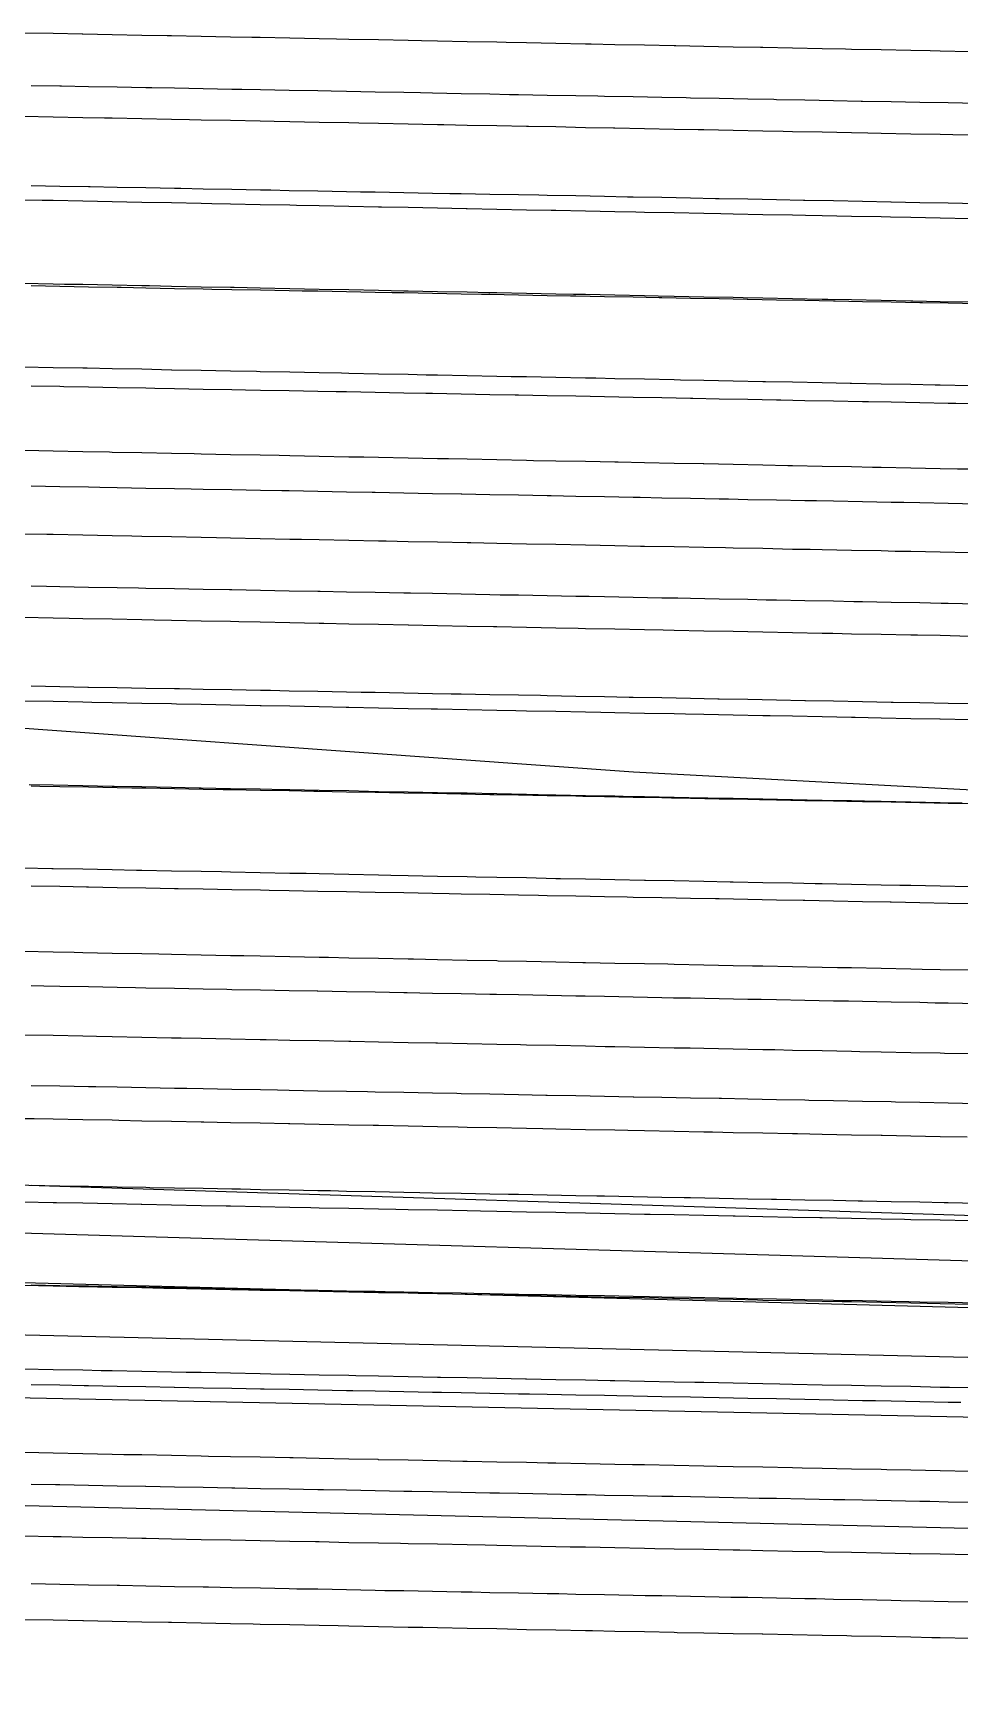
# Model space of a CAD drawing. Header units: metres. Extents: x 0 to 7092, y 40 to 458.
# Drawn here: x 4023.4 to 4091.3, y 40 to 161 of the extents above; entities that cross this region are included whole.
import ezdxf

# ---------------------------------------------------------------- set-up
doc = ezdxf.new("R2010")
doc.units = ezdxf.units.M

msp = doc.modelspace()

# ---------------------------------------------------------------- linework, layer by layer
at = {"color": 1}
msp.add_lwpolyline([(3893.9, 111.77), (3948.79, 111.75), (3948.79, 111.75), (3948.79, 111.75), (3948.79, 111.75), (3948.79, 111.75), (4006.68, 111.17), (4006.68, 111.17), (4006.68, 111.17), (4006.68, 111.17), (4006.68, 111.17), (4006.68, 111.17), (4067.39, 106.82), (4067.39, 106.82), (4067.39, 106.82), (4067.39, 106.82), (4067.39, 106.82), (4067.39, 106.82), (4140.58, 102.92)], dxfattribs=at)
at = {"layer": 'Contour_Level_10'}
for points in [[(4092.57, 126.45), (4090.47, 126.49), (4088.37, 126.53), (4087.21, 126.56), (4086.27, 126.57), (4084.17, 126.61), (4082.06, 126.65), (4080.8, 126.68), (4079.96, 126.69), (4077.86, 126.73), (4075.76, 126.77), (4074.35, 126.8), (4073.66, 126.81), (4071.56, 126.85), (4069.46, 126.89), (4067.87, 126.92), (4067.36, 126.93), (4065.26, 126.97), (4063.15, 127.01), (4061.36, 127.05), (4061.05, 127.05), (4058.95, 127.09), (4056.85, 127.13), (4054.81, 127.17), (4054.75, 127.17), (4052.65, 127.21), (4050.55, 127.25), (4048.45, 127.29), (4048.22, 127.29), (4046.35, 127.33), (4044.24, 127.37), (4042.14, 127.41), (4041.6, 127.42), (4040.04, 127.45), (4037.94, 127.49), (4035.84, 127.52), (4034.95, 127.54), (4033.74, 127.56), (4031.64, 127.6), (4029.54, 127.64), (4028.25, 127.66), (4027.44, 127.68), (4025.33, 127.72), (4023.23, 127.76)], [(4092.05, 116.75), (4089.88, 116.8), (4088.21, 116.83), (4087.71, 116.84), (4085.54, 116.88), (4083.38, 116.92), (4081.99, 116.95), (4081.21, 116.97), (4079.04, 117.01), (4076.87, 117.05), (4075.77, 117.08), (4074.7, 117.1), (4072.54, 117.14), (4070.37, 117.18), (4069.55, 117.2), (4068.2, 117.22), (4066.03, 117.27), (4063.86, 117.31), (4063.33, 117.32), (4061.7, 117.35), (4059.53, 117.4), (4057.36, 117.44), (4057.12, 117.44), (4055.19, 117.48), (4053.02, 117.53), (4050.9, 117.57), (4050.86, 117.57), (4048.69, 117.61), (4046.52, 117.65), (4044.68, 117.69), (4044.35, 117.7), (4042.18, 117.74), (4040.01, 117.78), (4038.46, 117.81), (4037.85, 117.83), (4035.68, 117.87), (4033.51, 117.91), (4032.24, 117.94), (4031.34, 117.95), (4029.17, 118), (4027.01, 118.04), (4026.02, 118.06), (4024.84, 118.08), (4022.67, 118.13)]]:
    msp.add_lwpolyline(points, dxfattribs=at)
at = {"layer": 'Contour_Level_11'}
for points in [[(4092.57, 119.12), (4090.47, 119.16), (4089.94, 119.17), (4088.37, 119.2), (4086.27, 119.24), (4084.17, 119.28), (4083.54, 119.29), (4082.06, 119.32), (4079.96, 119.36), (4077.86, 119.4), (4077.11, 119.41), (4075.76, 119.44), (4073.66, 119.48), (4071.56, 119.52), (4070.64, 119.54), (4069.46, 119.56), (4067.36, 119.6), (4065.26, 119.64), (4064.14, 119.66), (4063.15, 119.68), (4061.05, 119.72), (4058.95, 119.76), (4057.61, 119.78), (4056.85, 119.8), (4054.75, 119.84), (4052.65, 119.88), (4051.03, 119.91), (4050.55, 119.92), (4048.45, 119.96), (4046.35, 119.99), (4044.42, 120.03), (4044.24, 120.03), (4042.14, 120.07), (4040.04, 120.11), (4037.94, 120.15), (4037.77, 120.15), (4035.84, 120.19), (4033.74, 120.23), (4031.64, 120.27), (4031.09, 120.28), (4029.54, 120.3), (4027.44, 120.34), (4025.33, 120.38), (4024.36, 120.4), (4023.23, 120.42)], [(4092.05, 110.63), (4089.88, 110.67), (4089.85, 110.67), (4087.71, 110.71), (4085.54, 110.76), (4083.63, 110.8), (4083.38, 110.8), (4081.21, 110.84), (4079.04, 110.89), (4077.41, 110.92), (4076.87, 110.93), (4074.7, 110.97), (4072.54, 111.02), (4071.19, 111.04), (4070.37, 111.06), (4068.2, 111.1), (4066.03, 111.14), (4064.98, 111.17), (4063.86, 111.19), (4061.7, 111.23), (4059.53, 111.27), (4058.76, 111.29), (4057.36, 111.32), (4055.19, 111.36), (4053.02, 111.4), (4052.54, 111.41), (4050.86, 111.44), (4048.69, 111.49), (4046.52, 111.53), (4046.32, 111.53), (4044.35, 111.57), (4042.18, 111.62), (4040.1, 111.66), (4040.01, 111.66), (4037.85, 111.7), (4035.68, 111.75), (4033.88, 111.78), (4033.51, 111.79), (4031.34, 111.83), (4029.17, 111.87), (4027.67, 111.9), (4027.01, 111.92), (4024.84, 111.96), (4022.67, 112)]]:
    msp.add_lwpolyline(points, dxfattribs=at)
at = {"layer": 'Contour_Level_12'}
for points in [[(4092.57, 111.79), (4090.47, 111.83), (4088.37, 111.87), (4086.42, 111.9), (4086.27, 111.91), (4084.17, 111.95), (4082.06, 111.99), (4080.01, 112.03), (4079.96, 112.03), (4077.86, 112.07), (4075.76, 112.11), (4073.66, 112.15), (4073.56, 112.15), (4071.56, 112.19), (4069.46, 112.23), (4067.36, 112.27), (4067.08, 112.27), (4065.26, 112.31), (4063.15, 112.35), (4061.05, 112.39), (4060.56, 112.4), (4058.95, 112.43), (4056.85, 112.47), (4054.75, 112.51), (4054.01, 112.52), (4052.65, 112.54), (4050.55, 112.58), (4048.45, 112.62), (4047.41, 112.64), (4046.35, 112.66), (4044.24, 112.7), (4042.14, 112.74), (4040.78, 112.77), (4040.04, 112.78), (4037.94, 112.82), (4035.84, 112.86), (4034.11, 112.89), (4033.74, 112.9), (4031.64, 112.93), (4029.54, 112.97), (4027.44, 113.01), (4027.39, 113.01), (4025.33, 113.05), (4023.23, 113.09)], [(4091.49, 104.52), (4089.88, 104.55), (4087.71, 104.59), (4085.54, 104.63), (4085.27, 104.64), (4083.38, 104.68), (4081.21, 104.72), (4079.05, 104.76), (4079.04, 104.76), (4076.87, 104.81), (4074.7, 104.85), (4072.84, 104.89), (4072.54, 104.89), (4070.37, 104.93), (4068.2, 104.98), (4066.62, 105.01), (4066.03, 105.02), (4063.86, 105.06), (4061.7, 105.11), (4060.4, 105.13), (4059.53, 105.15), (4057.36, 105.19), (4055.19, 105.24), (4054.18, 105.26), (4053.02, 105.28), (4050.86, 105.32), (4048.69, 105.36), (4047.96, 105.38), (4046.52, 105.41), (4044.35, 105.45), (4042.18, 105.49), (4041.74, 105.5), (4040.01, 105.54), (4037.85, 105.58), (4035.68, 105.62), (4035.53, 105.62), (4033.51, 105.66), (4031.34, 105.71), (4029.31, 105.75), (4029.17, 105.75), (4027.01, 105.79), (4024.84, 105.84), (4023.09, 105.87)]]:
    msp.add_lwpolyline(points, dxfattribs=at)
at = {"layer": 'Contour_Level_13'}
for points in [[(4092.57, 104.46), (4090.47, 104.5), (4089.43, 104.52), (4088.37, 104.54), (4086.27, 104.58), (4084.17, 104.62), (4083.04, 104.64), (4082.06, 104.66), (4079.96, 104.7), (4077.86, 104.74), (4076.62, 104.76), (4075.76, 104.78), (4073.66, 104.82), (4071.56, 104.86), (4070.17, 104.89), (4069.46, 104.9), (4067.36, 104.94), (4065.26, 104.98), (4063.67, 105.01), (4063.15, 105.02), (4061.05, 105.06), (4058.95, 105.1), (4057.14, 105.13), (4056.85, 105.14), (4054.75, 105.18), (4052.65, 105.22), (4050.57, 105.26), (4050.55, 105.26), (4048.45, 105.29), (4046.35, 105.33), (4044.24, 105.37), (4043.96, 105.38), (4042.14, 105.41), (4040.04, 105.45), (4037.94, 105.49), (4037.3, 105.5), (4035.84, 105.53), (4033.74, 105.57), (4031.64, 105.61), (4030.61, 105.62), (4029.54, 105.64), (4027.44, 105.68), (4025.33, 105.72), (4023.87, 105.75), (4023.23, 105.76)], [(4092.05, 98.38), (4089.88, 98.42), (4087.71, 98.47), (4086.91, 98.48), (4085.54, 98.51), (4083.38, 98.55), (4081.21, 98.6), (4080.7, 98.61), (4079.04, 98.64), (4076.87, 98.68), (4074.7, 98.73), (4074.48, 98.73), (4072.54, 98.77), (4070.37, 98.81), (4068.26, 98.85), (4068.2, 98.85), (4066.03, 98.9), (4063.86, 98.94), (4062.04, 98.98), (4061.7, 98.98), (4059.53, 99.03), (4057.36, 99.07), (4055.82, 99.1), (4055.19, 99.11), (4053.02, 99.15), (4050.86, 99.2), (4049.6, 99.22), (4048.69, 99.24), (4046.52, 99.28), (4044.35, 99.33), (4043.39, 99.35), (4042.18, 99.37), (4040.01, 99.41), (4037.85, 99.46), (4037.17, 99.47), (4035.68, 99.5), (4033.51, 99.54), (4031.34, 99.58), (4030.95, 99.59), (4029.17, 99.63), (4027.01, 99.67), (4024.84, 99.71), (4024.73, 99.71), (4022.67, 99.76)]]:
    msp.add_lwpolyline(points, dxfattribs=at)
at = {"layer": 'Contour_Level_14'}
for points in [[(4092.56, 97.13), (4090.47, 97.17), (4088.37, 97.21), (4086.27, 97.25), (4086.21, 97.25), (4084.17, 97.29), (4082.06, 97.33), (4079.96, 97.37), (4079.82, 97.38), (4077.86, 97.41), (4075.76, 97.45), (4073.66, 97.49), (4073.39, 97.5), (4071.56, 97.53), (4069.46, 97.57), (4067.36, 97.61), (4066.93, 97.62), (4065.26, 97.65), (4063.15, 97.69), (4061.05, 97.73), (4060.42, 97.74), (4058.95, 97.77), (4056.85, 97.81), (4054.75, 97.85), (4053.88, 97.87), (4052.65, 97.89), (4050.55, 97.93), (4048.45, 97.97), (4047.3, 97.99), (4046.35, 98.01), (4044.24, 98.05), (4042.14, 98.09), (4040.67, 98.11), (4040.04, 98.13), (4037.94, 98.16), (4035.84, 98.2), (4034, 98.24), (4033.74, 98.24), (4031.64, 98.28), (4029.54, 98.32), (4027.44, 98.36), (4027.29, 98.36), (4025.33, 98.4), (4023.23, 98.43)], [(4092.05, 92.26), (4089.88, 92.3), (4088.56, 92.33), (4087.71, 92.34), (4085.54, 92.39), (4083.38, 92.43), (4082.34, 92.45), (4081.21, 92.47), (4079.04, 92.52), (4076.87, 92.56), (4076.12, 92.57), (4074.7, 92.6), (4072.54, 92.64), (4070.37, 92.69), (4069.9, 92.7), (4068.2, 92.73), (4066.03, 92.77), (4063.86, 92.82), (4063.68, 92.82), (4061.7, 92.86), (4059.53, 92.9), (4057.46, 92.94), (4057.36, 92.95), (4055.19, 92.99), (4053.02, 93.03), (4051.25, 93.07), (4050.86, 93.07), (4048.69, 93.12), (4046.52, 93.16), (4045.03, 93.19), (4044.35, 93.2), (4042.18, 93.25), (4040.01, 93.29), (4038.81, 93.31), (4037.85, 93.33), (4035.68, 93.37), (4033.51, 93.42), (4032.59, 93.44), (4031.34, 93.46), (4029.17, 93.5), (4027.01, 93.55), (4026.37, 93.56), (4024.84, 93.59), (4022.67, 93.63)]]:
    msp.add_lwpolyline(points, dxfattribs=at)
at = {"layer": 'Contour_Level_15'}
for points in [[(4092.57, 89.81), (4090.47, 89.85), (4089.5, 89.86), (4088.37, 89.89), (4086.27, 89.93), (4084.17, 89.97), (4083.14, 89.99), (4082.06, 90.01), (4079.96, 90.05), (4077.86, 90.09), (4076.75, 90.11), (4075.76, 90.13), (4073.66, 90.17), (4071.56, 90.21), (4070.32, 90.23), (4069.46, 90.25), (4067.36, 90.29), (4065.26, 90.33), (4063.85, 90.36), (4063.15, 90.37), (4061.05, 90.41), (4058.95, 90.45), (4057.34, 90.48), (4056.85, 90.49), (4054.75, 90.53), (4052.65, 90.57), (4050.79, 90.6), (4050.55, 90.61), (4048.45, 90.65), (4046.35, 90.69), (4044.24, 90.73), (4044.2, 90.73), (4042.14, 90.76), (4040.04, 90.8), (4037.94, 90.84), (4037.56, 90.85), (4035.84, 90.88), (4033.74, 90.92), (4031.64, 90.96), (4030.88, 90.97), (4029.54, 91), (4027.44, 91.04), (4025.33, 91.07), (4024.16, 91.1), (4023.23, 91.11)], [(4092.05, 86.13), (4090.2, 86.17), (4089.88, 86.18), (4087.71, 86.22), (4085.54, 86.26), (4083.98, 86.29), (4083.38, 86.31), (4081.21, 86.35), (4079.04, 86.39), (4077.76, 86.42), (4076.87, 86.44), (4074.7, 86.48), (4072.54, 86.52), (4071.54, 86.54), (4070.37, 86.56), (4068.2, 86.61), (4066.03, 86.65), (4065.32, 86.66), (4063.86, 86.69), (4061.7, 86.74), (4059.53, 86.78), (4059.11, 86.79), (4057.36, 86.82), (4055.19, 86.86), (4053.02, 86.91), (4052.89, 86.91), (4050.86, 86.95), (4048.69, 86.99), (4046.67, 87.03), (4046.52, 87.04), (4044.35, 87.08), (4042.18, 87.12), (4040.45, 87.16), (4040.01, 87.16), (4037.85, 87.21), (4035.68, 87.25), (4034.23, 87.28), (4033.51, 87.29), (4031.34, 87.34), (4029.17, 87.38), (4028.02, 87.4), (4027.01, 87.42), (4024.84, 87.47), (4022.67, 87.51)]]:
    msp.add_lwpolyline(points, dxfattribs=at)
at = {"layer": 'Contour_Level_16'}
for points in [[(4092.57, 82.48), (4090.47, 82.53), (4088.37, 82.57), (4086.59, 82.6), (4086.27, 82.61), (4084.17, 82.65), (4082.06, 82.69), (4080.24, 82.72), (4079.96, 82.73), (4077.86, 82.77), (4075.76, 82.81), (4073.85, 82.85), (4073.66, 82.85), (4071.56, 82.89), (4069.46, 82.93), (4067.42, 82.97), (4067.36, 82.97), (4065.26, 83.01), (4063.15, 83.05), (4061.05, 83.09), (4060.95, 83.09), (4058.95, 83.13), (4056.85, 83.17), (4054.75, 83.21), (4054.44, 83.22), (4052.65, 83.25), (4050.55, 83.29), (4048.45, 83.33), (4047.89, 83.34), (4046.35, 83.37), (4044.24, 83.41), (4042.14, 83.45), (4041.29, 83.46), (4040.04, 83.49), (4037.94, 83.52), (4035.84, 83.56), (4034.65, 83.59), (4033.74, 83.6), (4031.64, 83.64), (4029.54, 83.68), (4027.96, 83.71), (4027.44, 83.72), (4025.33, 83.76), (4023.23, 83.8)], [(4091.84, 80.02), (4089.88, 80.05), (4087.71, 80.1), (4085.62, 80.14), (4085.54, 80.14), (4083.38, 80.18), (4081.21, 80.23), (4079.4, 80.26), (4079.04, 80.27), (4076.87, 80.31), (4074.7, 80.35), (4073.18, 80.38), (4072.54, 80.4), (4070.37, 80.44), (4068.2, 80.48), (4066.97, 80.51), (4066.03, 80.53), (4063.86, 80.57), (4061.7, 80.61), (4060.75, 80.63), (4059.53, 80.65), (4057.36, 80.7), (4055.19, 80.74), (4054.53, 80.75), (4053.02, 80.78), (4050.86, 80.83), (4048.69, 80.87), (4048.31, 80.88), (4046.52, 80.91), (4044.35, 80.96), (4042.18, 81), (4042.09, 81), (4040.01, 81.04), (4037.85, 81.08), (4035.88, 81.12), (4035.68, 81.13), (4033.51, 81.17), (4031.34, 81.21), (4029.66, 81.25), (4029.17, 81.26), (4027.01, 81.3), (4024.84, 81.34), (4023.44, 81.37), (4022.67, 81.38)]]:
    msp.add_lwpolyline(points, dxfattribs=at)
at = {"layer": 'Contour_Level_17'}
for points in [[(4092.57, 75.17), (4090.47, 75.21), (4090.16, 75.21), (4088.37, 75.25), (4086.27, 75.29), (4084.17, 75.33), (4083.85, 75.34), (4082.06, 75.37), (4079.96, 75.41), (4077.86, 75.45), (4077.5, 75.46), (4075.76, 75.49), (4073.66, 75.53), (4071.56, 75.57), (4071.11, 75.58), (4069.46, 75.61), (4067.36, 75.65), (4065.26, 75.69), (4064.69, 75.71), (4063.15, 75.73), (4061.05, 75.78), (4058.95, 75.81), (4058.22, 75.83), (4056.85, 75.85), (4054.75, 75.89), (4052.65, 75.93), (4051.71, 75.95), (4050.55, 75.97), (4048.45, 76.01), (4046.35, 76.05), (4045.16, 76.08), (4044.24, 76.09), (4042.14, 76.13), (4040.04, 76.17), (4038.57, 76.2), (4037.94, 76.21), (4035.84, 76.25), (4033.74, 76.29), (4031.93, 76.32), (4031.64, 76.33), (4029.54, 76.37), (4027.44, 76.4), (4025.33, 76.44), (4025.24, 76.44), (4023.23, 76.48)], [(4092.05, 73.89), (4089.88, 73.93), (4087.71, 73.97), (4087.26, 73.98), (4085.54, 74.02), (4083.38, 74.06), (4081.21, 74.1), (4081.04, 74.11), (4079.04, 74.14), (4076.87, 74.19), (4074.83, 74.23), (4074.7, 74.23), (4072.54, 74.27), (4070.37, 74.32), (4068.61, 74.35), (4068.2, 74.36), (4066.03, 74.4), (4063.86, 74.45), (4062.39, 74.47), (4061.7, 74.49), (4059.53, 74.53), (4057.36, 74.57), (4056.17, 74.6), (4055.19, 74.62), (4053.02, 74.66), (4050.86, 74.7), (4049.95, 74.72), (4048.69, 74.75), (4046.52, 74.79), (4044.35, 74.83), (4043.74, 74.84), (4042.18, 74.87), (4040.01, 74.92), (4037.85, 74.96), (4037.52, 74.97), (4035.68, 75), (4033.51, 75.05), (4031.34, 75.09), (4031.3, 75.09), (4029.17, 75.13), (4027.01, 75.18), (4025.08, 75.21), (4024.84, 75.22), (4022.67, 75.26)]]:
    msp.add_lwpolyline(points, dxfattribs=at)
at = {"layer": 'Contour_Level_18'}
for points in [[(4092.05, 67.76), (4089.88, 67.81), (4088.91, 67.83), (4087.71, 67.85), (4085.54, 67.89), (4083.38, 67.94), (4082.69, 67.95), (4081.21, 67.98), (4079.04, 68.02), (4076.87, 68.06), (4076.47, 68.07), (4074.7, 68.11), (4072.54, 68.15), (4070.37, 68.19), (4070.25, 68.2), (4068.2, 68.24), (4066.03, 68.28), (4064.03, 68.32), (4063.86, 68.32), (4061.7, 68.36), (4059.53, 68.41), (4057.81, 68.44), (4057.36, 68.45), (4055.19, 68.49), (4053.02, 68.54), (4051.6, 68.56), (4050.86, 68.58), (4048.69, 68.62), (4046.52, 68.67), (4045.38, 68.69), (4044.35, 68.71), (4042.18, 68.75), (4040.01, 68.79), (4039.16, 68.81), (4037.85, 68.84), (4035.68, 68.88), (4033.51, 68.92), (4032.94, 68.93), (4031.34, 68.97), (4029.17, 69.01), (4027.01, 69.05), (4026.72, 69.06), (4024.84, 69.09), (4022.67, 69.14)], [(4092.57, 67.85), (4090.47, 67.89), (4088.37, 67.93), (4087.57, 67.95), (4086.27, 67.97), (4084.17, 68.02), (4082.06, 68.06), (4081.27, 68.07), (4079.96, 68.1), (4077.86, 68.14), (4075.76, 68.18), (4074.93, 68.2), (4073.66, 68.22), (4071.56, 68.26), (4069.46, 68.3), (4068.55, 68.32), (4067.36, 68.34), (4065.26, 68.38), (4063.15, 68.42), (4062.13, 68.44), (4061.05, 68.46), (4058.95, 68.5), (4056.85, 68.54), (4055.67, 68.56), (4054.75, 68.58), (4052.65, 68.62), (4050.55, 68.66), (4049.17, 68.69), (4048.45, 68.7), (4046.35, 68.74), (4044.24, 68.78), (4042.63, 68.81), (4042.14, 68.82), (4040.04, 68.86), (4037.94, 68.9), (4036.04, 68.93), (4035.84, 68.94), (4033.74, 68.98), (4031.64, 69.02), (4029.54, 69.05), (4029.41, 69.06), (4027.44, 69.09), (4025.33, 69.13), (4023.23, 69.17)]]:
    msp.add_lwpolyline(points, dxfattribs=at)
at = {"layer": 'Contour_Level_19'}
for points in [[(3386.6, 97), (5157.42, 40)], [(4092.05, 61.64), (4090.55, 61.67), (4089.88, 61.68), (4087.71, 61.73), (4085.54, 61.77), (4084.33, 61.79), (4083.38, 61.81), (4081.21, 61.85), (4079.04, 61.9), (4078.11, 61.92), (4076.87, 61.94), (4074.7, 61.98), (4072.54, 62.03), (4071.89, 62.04), (4070.37, 62.07), (4068.2, 62.11), (4066.03, 62.16), (4065.67, 62.16), (4063.86, 62.2), (4061.7, 62.24), (4059.53, 62.28), (4059.46, 62.29), (4057.36, 62.33), (4055.19, 62.37), (4053.24, 62.41), (4053.02, 62.41), (4050.86, 62.46), (4048.69, 62.5), (4047.02, 62.53), (4046.52, 62.54), (4044.35, 62.58), (4042.18, 62.63), (4040.8, 62.65), (4040.01, 62.67), (4037.85, 62.71), (4035.68, 62.76), (4034.58, 62.78), (4033.51, 62.8), (4031.34, 62.84), (4029.17, 62.88), (4028.36, 62.9), (4027.01, 62.93), (4024.84, 62.97), (4022.67, 63.01)], [(4091.39, 60.56), (4090.47, 60.58), (4088.37, 60.62), (4086.27, 60.66), (4085.14, 60.68), (4084.17, 60.7), (4082.06, 60.74), (4079.96, 60.79), (4078.85, 60.81), (4077.86, 60.83), (4075.76, 60.87), (4073.66, 60.91), (4072.53, 60.93), (4071.56, 60.95), (4069.46, 60.99), (4067.36, 61.03), (4066.16, 61.05), (4065.26, 61.07), (4063.15, 61.11), (4061.05, 61.15), (4059.76, 61.18), (4058.95, 61.19), (4056.85, 61.23), (4054.75, 61.27), (4053.31, 61.3), (4052.65, 61.31), (4050.55, 61.35), (4048.45, 61.39), (4046.82, 61.42), (4046.35, 61.43), (4044.24, 61.47), (4042.14, 61.51), (4040.3, 61.55), (4040.04, 61.55), (4037.94, 61.59), (4035.84, 61.63), (4033.74, 61.67), (4033.72, 61.67), (4031.64, 61.71), (4029.54, 61.75), (4027.44, 61.79), (4027.1, 61.79), (4025.33, 61.83), (4023.23, 61.86)]]:
    msp.add_lwpolyline(points, dxfattribs=at)
at = {"layer": 'Contour_Level_20'}
for points in [[(3386.6, 91.76), (5141.49, 40)], [(4092.05, 55.52), (4089.88, 55.56), (4087.71, 55.6), (4085.97, 55.64), (4085.54, 55.65), (4083.38, 55.69), (4081.21, 55.73), (4079.75, 55.76), (4079.04, 55.77), (4076.87, 55.82), (4074.7, 55.86), (4073.53, 55.88), (4072.54, 55.9), (4070.37, 55.95), (4068.2, 55.99), (4067.32, 56.01), (4066.03, 56.03), (4063.86, 56.07), (4061.7, 56.12), (4061.1, 56.13), (4059.53, 56.16), (4057.36, 56.2), (4055.19, 56.25), (4054.88, 56.25), (4053.02, 56.29), (4050.86, 56.33), (4048.69, 56.37), (4048.66, 56.38), (4046.52, 56.42), (4044.35, 56.46), (4042.44, 56.5), (4042.18, 56.5), (4040.01, 56.55), (4037.85, 56.59), (4036.22, 56.62), (4035.68, 56.63), (4033.51, 56.68), (4031.34, 56.72), (4030.01, 56.74), (4029.17, 56.76), (4027.01, 56.8), (4024.84, 56.85), (4023.79, 56.87), (4022.67, 56.89)], [(4092.57, 53.23), (4090.47, 53.27), (4089.11, 53.3), (4088.37, 53.31), (4086.27, 53.35), (4084.17, 53.4), (4082.88, 53.42), (4082.06, 53.44), (4079.96, 53.48), (4077.86, 53.52), (4076.61, 53.54), (4075.76, 53.56), (4073.66, 53.6), (4071.56, 53.64), (4070.3, 53.67), (4069.46, 53.68), (4067.36, 53.72), (4065.26, 53.76), (4063.95, 53.79), (4063.15, 53.81), (4061.05, 53.85), (4058.95, 53.89), (4057.56, 53.91), (4056.85, 53.93), (4054.75, 53.97), (4052.65, 54.01), (4051.14, 54.04), (4050.55, 54.05), (4048.45, 54.09), (4046.35, 54.13), (4044.67, 54.16), (4044.24, 54.17), (4042.14, 54.21), (4040.04, 54.25), (4038.16, 54.28), (4037.94, 54.29), (4035.84, 54.33), (4033.74, 54.37), (4031.64, 54.4), (4031.6, 54.41), (4029.54, 54.44), (4027.44, 54.48), (4025.33, 54.52), (4025, 54.53), (4023.23, 54.56)]]:
    msp.add_lwpolyline(points, dxfattribs=at)
at = {"layer": 'Contour_Level_21'}
for points in [[(2418.3, 91.48), (4565.81, 40)], [(3386.6, 86.31), (5126, 40)], [(4092.05, 49.39), (4089.88, 49.44), (4087.71, 49.48), (4087.61, 49.48), (4085.54, 49.52), (4083.38, 49.56), (4081.39, 49.6), (4081.21, 49.61), (4079.04, 49.65), (4076.87, 49.69), (4075.18, 49.73), (4074.7, 49.74), (4072.54, 49.78), (4070.37, 49.82), (4068.96, 49.85), (4068.2, 49.86), (4066.03, 49.91), (4063.86, 49.95), (4062.74, 49.97), (4061.7, 49.99), (4059.53, 50.04), (4057.36, 50.08), (4056.52, 50.1), (4055.19, 50.12), (4053.02, 50.17), (4050.86, 50.21), (4050.3, 50.22), (4048.69, 50.25), (4046.52, 50.29), (4044.35, 50.34), (4044.08, 50.34), (4042.18, 50.38), (4040.01, 50.42), (4037.87, 50.47), (4037.85, 50.47), (4035.68, 50.51), (4033.51, 50.55), (4031.65, 50.59), (4031.34, 50.59), (4029.17, 50.64), (4027.01, 50.68), (4025.43, 50.71), (4024.84, 50.72), (4022.67, 50.77)], [(4092.57, 45.92), (4090.47, 45.96), (4088.37, 46.01), (4086.99, 46.03), (4086.27, 46.05), (4084.17, 46.09), (4082.06, 46.13), (4080.78, 46.16), (4079.96, 46.17), (4077.86, 46.21), (4075.76, 46.26), (4074.53, 46.28), (4073.66, 46.3), (4071.56, 46.34), (4069.46, 46.38), (4068.25, 46.4), (4067.36, 46.42), (4065.26, 46.46), (4063.15, 46.5), (4061.92, 46.53), (4061.05, 46.54), (4058.95, 46.58), (4056.85, 46.62), (4055.56, 46.65), (4054.75, 46.66), (4052.65, 46.7), (4050.55, 46.75), (4049.15, 46.77), (4048.45, 46.79), (4046.35, 46.83), (4044.24, 46.87), (4042.71, 46.89), (4042.14, 46.91), (4040.04, 46.95), (4037.94, 46.99), (4036.22, 47.02), (4035.84, 47.03), (4033.74, 47.06), (4031.64, 47.1), (4029.7, 47.14), (4029.54, 47.14), (4027.44, 47.18), (4025.33, 47.22), (4023.23, 47.26)]]:
    msp.add_lwpolyline(points, dxfattribs=at)
at = {"layer": 'Contour_Level_22'}
for points in [[(3386.6, 80.45), (5110.37, 40)], [(4092.05, 43.27), (4089.88, 43.31), (4089.25, 43.32), (4087.71, 43.35), (4085.54, 43.4), (4083.38, 43.44), (4083.04, 43.45), (4081.21, 43.48), (4079.04, 43.53), (4076.87, 43.57), (4076.82, 43.57), (4074.7, 43.61), (4072.54, 43.66), (4070.6, 43.69), (4070.37, 43.7), (4068.2, 43.74), (4066.03, 43.78), (4064.38, 43.82), (4063.86, 43.83), (4061.7, 43.87), (4059.53, 43.91), (4058.16, 43.94), (4057.36, 43.96), (4055.19, 44), (4053.02, 44.04), (4051.94, 44.06), (4050.86, 44.08), (4048.69, 44.13), (4046.52, 44.17), (4045.73, 44.19), (4044.35, 44.21), (4042.18, 44.26), (4040.01, 44.3), (4039.51, 44.31), (4037.85, 44.34), (4035.68, 44.39), (4033.51, 44.43), (4033.29, 44.43), (4031.34, 44.47), (4029.17, 44.51), (4027.07, 44.56), (4027.01, 44.56), (4024.84, 44.6), (4022.67, 44.64)]]:
    msp.add_lwpolyline(points, dxfattribs=at)
at = {"layer": 'Contour_Level_23'}
msp.add_lwpolyline([(3386.6, 74.05), (5037.4, 40)], dxfattribs=at)
at = {"layer": 'Contour_Level_3'}
msp.add_lwpolyline([(4092.05, 159.62), (4089.88, 159.66), (4089.15, 159.68), (4087.71, 159.7), (4085.54, 159.75), (4083.38, 159.79), (4082.93, 159.8), (4081.21, 159.83), (4079.04, 159.88), (4076.87, 159.92), (4076.71, 159.92), (4074.7, 159.96), (4072.54, 160), (4070.5, 160.05), (4070.37, 160.05), (4068.2, 160.09), (4066.03, 160.13), (4064.28, 160.17), (4063.86, 160.18), (4061.7, 160.22), (4059.53, 160.26), (4058.06, 160.29), (4057.36, 160.31), (4055.19, 160.35), (4053.02, 160.39), (4051.84, 160.41), (4050.86, 160.43), (4048.69, 160.48), (4046.52, 160.52), (4045.62, 160.54), (4044.35, 160.56), (4042.18, 160.61), (4040.01, 160.65), (4039.4, 160.66), (4037.85, 160.69), (4035.68, 160.73), (4033.51, 160.78), (4033.19, 160.78), (4031.34, 160.82), (4029.17, 160.86), (4027.01, 160.91), (4026.97, 160.91), (4024.84, 160.95), (4022.67, 160.99)], dxfattribs=at)
at = {"layer": 'Contour_Level_4'}
msp.add_lwpolyline([(4092.05, 153.49), (4090.79, 153.52), (4089.88, 153.54), (4087.71, 153.58), (4085.54, 153.62), (4084.57, 153.64), (4083.38, 153.67), (4081.21, 153.71), (4079.04, 153.75), (4078.36, 153.77), (4076.87, 153.8), (4074.7, 153.84), (4072.54, 153.88), (4072.14, 153.89), (4070.37, 153.92), (4068.2, 153.97), (4066.03, 154.01), (4065.92, 154.01), (4063.86, 154.05), (4061.7, 154.1), (4059.7, 154.14), (4059.53, 154.14), (4057.36, 154.18), (4055.19, 154.22), (4053.48, 154.26), (4053.02, 154.27), (4050.86, 154.31), (4048.69, 154.35), (4047.26, 154.38), (4046.52, 154.4), (4044.35, 154.44), (4042.18, 154.48), (4041.05, 154.5), (4040.01, 154.52), (4037.85, 154.57), (4035.68, 154.61), (4034.83, 154.63), (4033.51, 154.65), (4031.34, 154.7), (4029.17, 154.74), (4028.61, 154.75), (4027.01, 154.78), (4024.84, 154.83), (4022.67, 154.87)], dxfattribs=at)
at = {"layer": 'Contour_Level_5'}
msp.add_lwpolyline([(4092.05, 147.37), (4089.88, 147.41), (4087.71, 147.46), (4086.22, 147.49), (4085.54, 147.5), (4083.38, 147.54), (4081.21, 147.59), (4080, 147.61), (4079.04, 147.63), (4076.87, 147.67), (4074.7, 147.71), (4073.78, 147.73), (4072.54, 147.76), (4070.37, 147.8), (4068.2, 147.84), (4067.56, 147.86), (4066.03, 147.89), (4063.86, 147.93), (4061.7, 147.97), (4061.34, 147.98), (4059.53, 148.01), (4057.36, 148.06), (4055.19, 148.1), (4055.12, 148.1), (4053.02, 148.14), (4050.86, 148.19), (4048.91, 148.23), (4048.69, 148.23), (4046.52, 148.27), (4044.35, 148.32), (4042.69, 148.35), (4042.18, 148.36), (4040.01, 148.4), (4037.85, 148.44), (4036.47, 148.47), (4035.68, 148.49), (4033.51, 148.53), (4031.34, 148.57), (4030.25, 148.59), (4029.17, 148.62), (4027.01, 148.66), (4024.84, 148.7), (4024.03, 148.72), (4022.67, 148.74)], dxfattribs=at)
at = {"layer": 'Contour_Level_6'}
for points in [[(4092.57, 155.82), (4090.47, 155.86), (4090.47, 155.86), (4088.37, 155.9), (4086.27, 155.94), (4084.17, 155.98), (4084.09, 155.98), (4082.06, 156.02), (4079.96, 156.06), (4077.86, 156.1), (4077.68, 156.11), (4075.76, 156.14), (4073.66, 156.18), (4071.56, 156.22), (4071.24, 156.23), (4069.46, 156.26), (4067.36, 156.3), (4065.26, 156.34), (4064.78, 156.35), (4063.15, 156.38), (4061.05, 156.42), (4058.95, 156.46), (4058.29, 156.47), (4056.85, 156.5), (4054.75, 156.54), (4052.65, 156.58), (4051.77, 156.6), (4050.55, 156.62), (4048.45, 156.66), (4046.35, 156.7), (4045.23, 156.72), (4044.24, 156.74), (4042.14, 156.78), (4040.04, 156.82), (4038.67, 156.84), (4037.94, 156.86), (4035.84, 156.9), (4033.74, 156.94), (4032.07, 156.97), (4031.64, 156.98), (4029.54, 157.01), (4027.44, 157.05), (4025.46, 157.09), (4025.33, 157.09), (4023.23, 157.13)], [(4092.05, 141.25), (4089.88, 141.29), (4087.86, 141.33), (4087.71, 141.33), (4085.54, 141.38), (4083.38, 141.42), (4081.64, 141.45), (4081.21, 141.46), (4079.04, 141.5), (4076.87, 141.55), (4075.42, 141.58), (4074.7, 141.59), (4072.54, 141.63), (4070.37, 141.68), (4069.2, 141.7), (4068.2, 141.72), (4066.03, 141.76), (4063.86, 141.81), (4062.98, 141.82), (4061.7, 141.85), (4059.53, 141.89), (4057.36, 141.93), (4056.77, 141.95), (4055.19, 141.98), (4053.02, 142.02), (4050.86, 142.06), (4050.55, 142.07), (4048.69, 142.11), (4046.52, 142.15), (4044.35, 142.19), (4044.33, 142.19), (4042.18, 142.23), (4040.01, 142.28), (4038.11, 142.32), (4037.85, 142.32), (4035.68, 142.36), (4033.51, 142.41), (4031.89, 142.44), (4031.34, 142.45), (4029.17, 142.49), (4027.01, 142.54), (4025.67, 142.56), (4024.84, 142.58), (4022.67, 142.62)]]:
    msp.add_lwpolyline(points, dxfattribs=at)
at = {"layer": 'Contour_Level_7'}
for points in [[(4092.57, 148.47), (4090.47, 148.51), (4088.37, 148.55), (4086.27, 148.59), (4086.26, 148.59), (4084.17, 148.63), (4082.06, 148.68), (4079.96, 148.72), (4079.85, 148.72), (4077.86, 148.76), (4075.76, 148.8), (4073.66, 148.84), (4073.41, 148.84), (4071.56, 148.88), (4069.46, 148.92), (4067.36, 148.96), (4066.95, 148.96), (4065.26, 149), (4063.15, 149.04), (4061.05, 149.08), (4060.45, 149.09), (4058.95, 149.12), (4056.85, 149.16), (4054.75, 149.19), (4053.93, 149.21), (4052.65, 149.23), (4050.55, 149.27), (4048.45, 149.31), (4047.38, 149.33), (4046.35, 149.35), (4044.24, 149.39), (4042.14, 149.43), (4040.8, 149.46), (4040.04, 149.47), (4037.94, 149.51), (4035.84, 149.55), (4034.19, 149.58), (4033.74, 149.59), (4031.64, 149.63), (4029.54, 149.67), (4027.55, 149.7), (4027.44, 149.7), (4025.33, 149.74), (4023.23, 149.78)], [(4092.05, 135.12), (4089.88, 135.17), (4089.5, 135.17), (4087.71, 135.21), (4085.54, 135.25), (4083.38, 135.3), (4083.28, 135.3), (4081.21, 135.34), (4079.04, 135.38), (4077.06, 135.42), (4076.87, 135.42), (4074.7, 135.47), (4072.54, 135.51), (4070.84, 135.54), (4070.37, 135.55), (4068.2, 135.6), (4066.03, 135.64), (4064.63, 135.67), (4063.86, 135.68), (4061.7, 135.72), (4059.53, 135.77), (4058.41, 135.79), (4057.36, 135.81), (4055.19, 135.85), (4053.02, 135.9), (4052.19, 135.91), (4050.86, 135.94), (4048.69, 135.98), (4046.52, 136.03), (4045.97, 136.04), (4044.35, 136.07), (4042.18, 136.11), (4040.01, 136.15), (4039.75, 136.16), (4037.85, 136.2), (4035.68, 136.24), (4033.54, 136.28), (4033.51, 136.28), (4031.34, 136.33), (4029.17, 136.37), (4027.32, 136.41), (4027.01, 136.41), (4024.84, 136.45), (4022.67, 136.5)]]:
    msp.add_lwpolyline(points, dxfattribs=at)
at = {"layer": 'Contour_Level_8'}
for points in [[(4092.57, 141.13), (4090.47, 141.17), (4088.57, 141.21), (4088.37, 141.21), (4086.27, 141.25), (4084.17, 141.29), (4082.17, 141.33), (4082.06, 141.33), (4079.96, 141.37), (4077.86, 141.41), (4075.76, 141.45), (4075.73, 141.45), (4073.66, 141.49), (4071.56, 141.53), (4069.46, 141.57), (4069.27, 141.58), (4067.36, 141.61), (4065.26, 141.65), (4063.15, 141.69), (4062.77, 141.7), (4061.05, 141.73), (4058.95, 141.77), (4056.85, 141.81), (4056.25, 141.82), (4054.75, 141.85), (4052.65, 141.89), (4050.55, 141.93), (4049.69, 141.95), (4048.45, 141.97), (4046.35, 142.01), (4044.24, 142.05), (4043.1, 142.07), (4042.14, 142.09), (4040.04, 142.13), (4037.94, 142.17), (4036.48, 142.19), (4035.84, 142.2), (4033.74, 142.24), (4031.64, 142.28), (4029.83, 142.32), (4029.54, 142.32), (4027.44, 142.36), (4025.33, 142.4), (4023.23, 142.44)], [(4092.05, 129), (4091.14, 129.02), (4089.88, 129.04), (4087.71, 129.09), (4085.54, 129.13), (4084.92, 129.14), (4083.38, 129.17), (4081.21, 129.21), (4079.04, 129.26), (4078.7, 129.26), (4076.87, 129.3), (4074.7, 129.34), (4072.54, 129.39), (4072.49, 129.39), (4070.37, 129.43), (4068.2, 129.47), (4066.27, 129.51), (4066.03, 129.52), (4063.86, 129.56), (4061.7, 129.6), (4060.05, 129.63), (4059.53, 129.64), (4057.36, 129.69), (4055.19, 129.73), (4053.83, 129.76), (4053.02, 129.77), (4050.86, 129.82), (4048.69, 129.86), (4047.61, 129.88), (4046.52, 129.9), (4044.35, 129.94), (4042.18, 129.99), (4041.4, 130), (4040.01, 130.03), (4037.85, 130.07), (4035.68, 130.12), (4035.18, 130.13), (4033.51, 130.16), (4031.34, 130.2), (4029.17, 130.24), (4028.96, 130.25), (4027.01, 130.29), (4024.84, 130.33), (4022.74, 130.37)]]:
    msp.add_lwpolyline(points, dxfattribs=at)
at = {"layer": 'Contour_Level_9'}
for points in [[(4092.57, 133.79), (4091.02, 133.82), (4090.47, 133.83), (4088.37, 133.87), (4086.27, 133.91), (4084.62, 133.94), (4084.17, 133.95), (4082.06, 133.99), (4079.96, 134.03), (4078.19, 134.07), (4077.86, 134.07), (4075.76, 134.11), (4073.66, 134.15), (4071.74, 134.19), (4071.56, 134.19), (4069.46, 134.23), (4067.36, 134.27), (4065.26, 134.31), (4065.25, 134.31), (4063.15, 134.35), (4061.05, 134.39), (4058.95, 134.43), (4058.72, 134.44), (4056.85, 134.47), (4054.75, 134.51), (4052.65, 134.55), (4052.17, 134.56), (4050.55, 134.59), (4048.45, 134.63), (4046.35, 134.67), (4045.58, 134.68), (4044.24, 134.71), (4042.14, 134.75), (4040.04, 134.78), (4038.95, 134.8), (4037.94, 134.82), (4035.84, 134.86), (4033.74, 134.9), (4032.3, 134.93), (4031.64, 134.94), (4029.54, 134.98), (4027.44, 135.02), (4025.61, 135.05), (4025.33, 135.06), (4023.23, 135.09)], [(4092.05, 122.88), (4089.88, 122.92), (4087.71, 122.96), (4086.56, 122.98), (4085.54, 123.01), (4083.38, 123.05), (4081.21, 123.09), (4080.35, 123.11), (4079.04, 123.13), (4076.87, 123.18), (4074.7, 123.22), (4074.13, 123.23), (4072.54, 123.26), (4070.37, 123.31), (4068.2, 123.35), (4067.91, 123.35), (4066.03, 123.39), (4063.86, 123.43), (4061.7, 123.48), (4061.69, 123.48), (4059.53, 123.52), (4057.36, 123.56), (4055.47, 123.6), (4055.19, 123.61), (4053.02, 123.65), (4050.86, 123.69), (4049.26, 123.72), (4048.69, 123.73), (4046.52, 123.78), (4044.35, 123.82), (4043.04, 123.85), (4042.18, 123.86), (4040.01, 123.91), (4037.85, 123.95), (4036.82, 123.97), (4035.68, 123.99), (4033.51, 124.04), (4031.34, 124.08), (4030.6, 124.09), (4029.17, 124.12), (4027.01, 124.16), (4024.84, 124.21), (4024.38, 124.22), (4022.67, 124.25)]]:
    msp.add_lwpolyline(points, dxfattribs=at)

doc.saveas('drawing.dxf')
